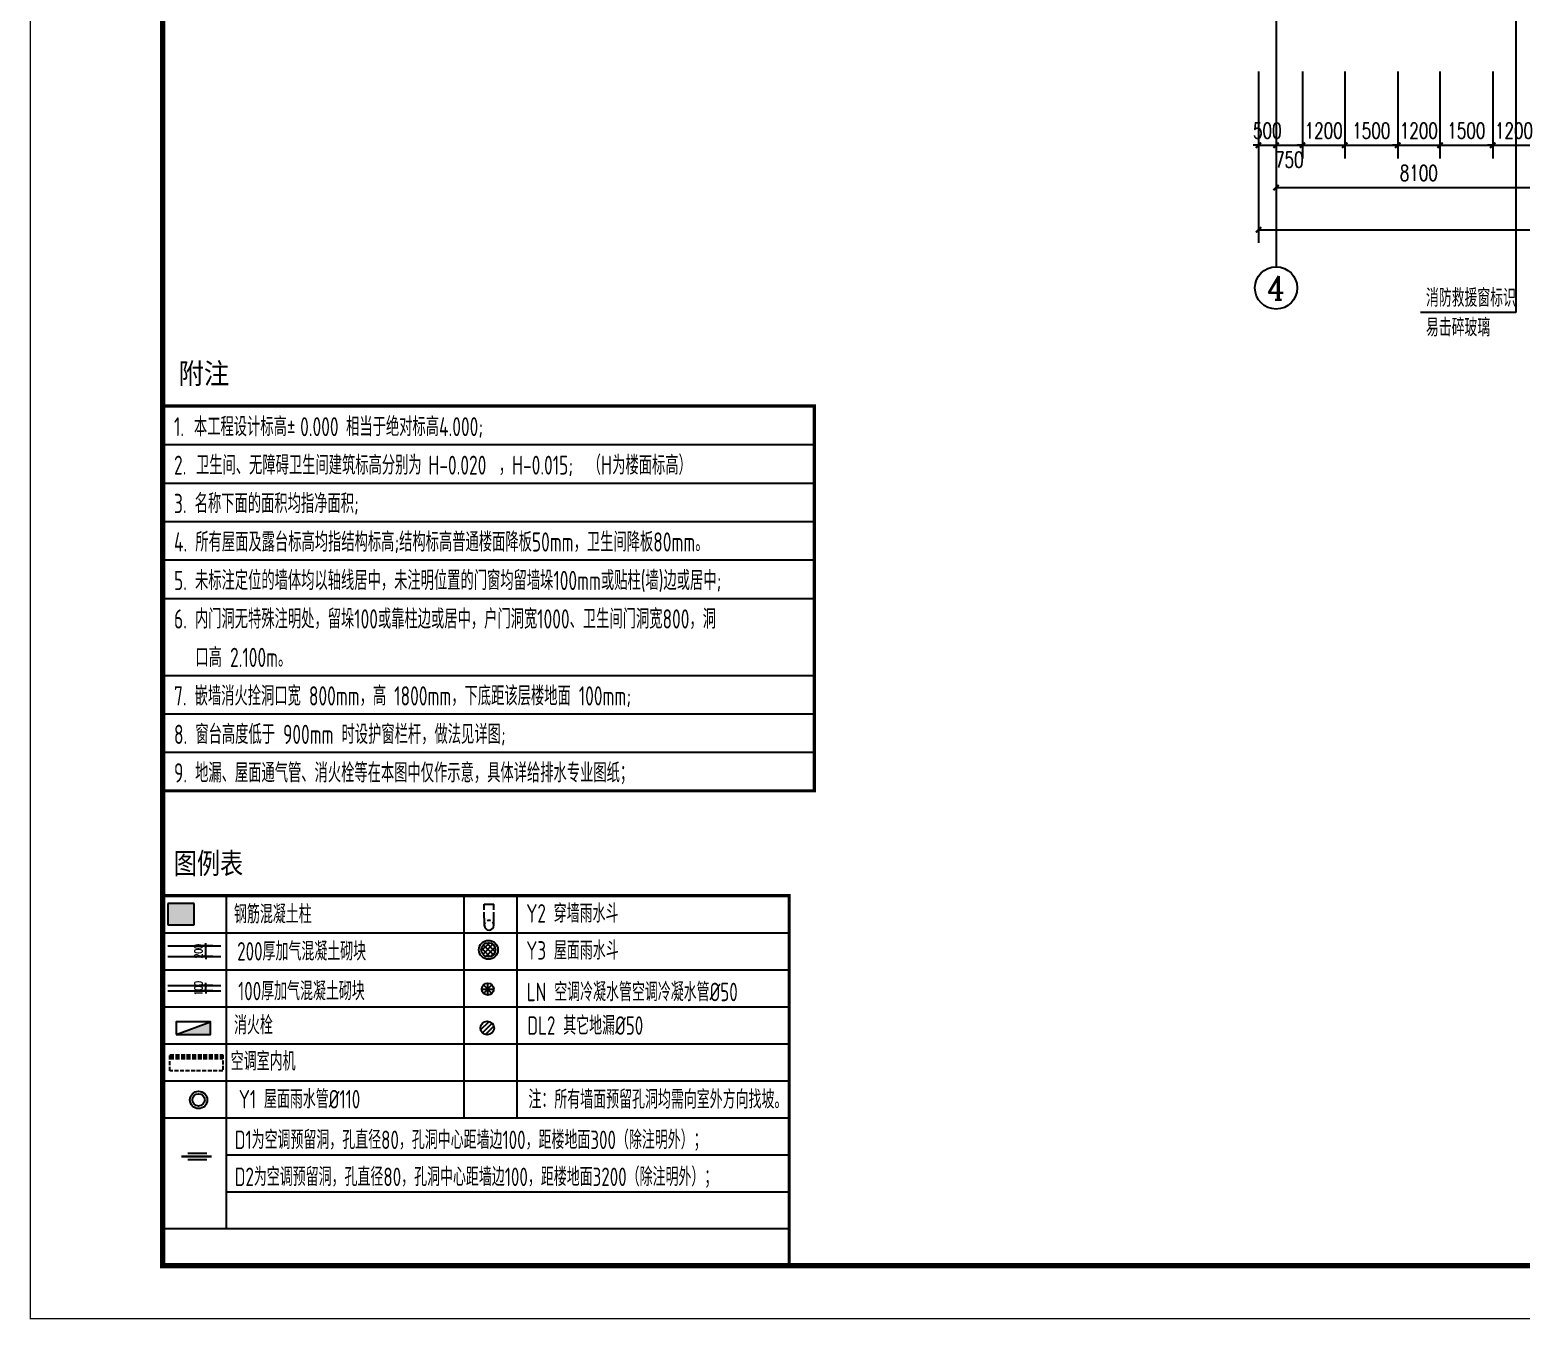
# Model space of a CAD drawing. Extents: x 1738711 to 2346805, y 1189731 to 2516152.
# Drawn here: x 1897814 to 1940140, y 1849990 to 1886584 of the extents above; entities that cross this region are included whole.
import ezdxf
from ezdxf.enums import TextEntityAlignment as Align

# ---------------------------------------------------------------- set-up
doc = ezdxf.new("R2010")
doc.units = 0
doc.header["$LTSCALE"] = 1000
doc.header["$MEASUREMENT"] = 0
doc.linetypes.add('C1$0$DASH', pattern=[0.35, 0.25, -0.1])
doc.linetypes.add('DASH', pattern=[0.35, 0.25, -0.1])
for name, color, linetype in [('4', 4, 'Continuous'), ('AD-NOTE-BLPT', 3, 'Continuous'), ('AXIS', 3, 'Continuous'), ('AXIS_TEXT', 7, 'Continuous'), ('C-Note(通用-图框文字)', 7, 'Continuous'), ('C-sheet(通用-图框)', 11, 'Continuous'), ('DIM_LEAD', 3, 'Continuous'), ('DOTE', 1, 'Continuous'), ('hach', 15, 'Continuous'), ('P-XF-X(消火栓箱)', 2, 'Continuous'), ('PUB_DIM', 3, 'Continuous'), ('PUB_HATCH', 8, 'Continuous'), ('PUB_TEXT', 7, 'Continuous'), ('SPACE', 7, 'Continuous'), ('TK', 4, 'Continuous'), ('WALL', 40, 'Continuous'), ('墙柱边线', 2, 'Continuous'), ('屋面地漏', 7, 'Continuous'), ('房间名称', 4, 'Continuous'), ('空调', 1, 'Continuous'), ('空调洞', 6, 'Continuous')]:
    doc.layers.add(name, color=color, linetype=linetype)
doc.styles.add('-黑体', font='simhei_0.ttf', dxfattribs={"width": 0.8})
doc.styles.add('_TCH_AXIS', font='COMPLEX', dxfattribs={"bigfont": 'GBCBIG'})
doc.styles.add('_TCH_DIM', font='SIMPLEX', dxfattribs={"bigfont": 'GBCBIG'})
doc.styles.add('_TCH_DIM_T3', font='SIMPLEX', dxfattribs={"width": 0.705882, "bigfont": 'GBCBIG'})
doc.styles.add('COMPLEX', font='COMPLEX')
doc.styles.add('TSSD_Dimension', font='tssdeng.shx', dxfattribs={"width": 0.7, "bigfont": 'Hztxt.shx'})
doc.styles.add('宋体', font='SIMSUN.TTF', dxfattribs={"width": 0.75})
doc.styles.add('黑体', font='simhei_0.ttf', dxfattribs={"width": 0.9})
doc.dimstyles.new('_TCH_ARCH&&150', dxfattribs={"dimtxt": 446.25, "dimasz": 150, "dimexe": 375, "dimexo": 450, "dimgap": 189.375, "dimtad": 1, "dimdec": 0, "dimzin": 0, "dimdsep": 46, "dimtxsty": '_TCH_DIM_T3', "dimblk": 'ARCHTICK', "dimcen": 0.09, "dimclrt": 7, "dimazin": 2, "dimtfac": 1, "dimtdec": 0, "dimtix": 1, "dimtmove": 2, "dimatfit": 3, "dimfxl": 1, "dimtolj": 1, "dimtzin": 0, "dimarcsym": 0})
doc.dimstyles.new('_TCH_ARCH&&50', dxfattribs={"dimtxt": 148.75, "dimasz": 50, "dimexe": 125, "dimexo": 150, "dimgap": 63.125, "dimtad": 1, "dimdec": 0, "dimzin": 0, "dimdsep": 46, "dimtxsty": '_TCH_DIM_T3', "dimblk": 'ARCHTICK', "dimcen": 0.09, "dimclrt": 7, "dimazin": 2, "dimtfac": 1, "dimtdec": 0, "dimtix": 1, "dimtmove": 2, "dimatfit": 3, "dimfxl": 50, "dimtolj": 1, "dimtzin": 0, "dimarcsym": 0})

# ---------------------------------------------------------------- blocks, each defined once
blk = doc.blocks.new('A$C0D4435EB')
at = {"layer": 'P-XF-X(消火栓箱)', "ltscale": 6}
blk.add_hatch(color=3, dxfattribs=at).paths.add_polyline_path([(240, 650), (0, 650), (240, 0)])
at = {"layer": 'P-XF-X(消火栓箱)', "color": 3}
blk.add_line((240, 0), (0, 650), dxfattribs=at)
blk.add_lwpolyline([(240, 0), (240, 650), (0, 650), (0, 0)], close=True, dxfattribs=at)
blk = doc.blocks.new('W-pipe-1')
at = {"layer": '4'}
blk.add_circle((0, 0), 55, dxfattribs=at)
at = {"layer": 'hach'}
blk.add_circle((0, 0), 38.5, dxfattribs=at)
blk = doc.blocks.new('W-pipe-3')
at = {"layer": '4'}
blk.add_circle((0, 0), 25, dxfattribs=at)
at = {"layer": 'hach'}
for p, q in [((17.7, -17.7), (-17.7, 17.7)), ((-17.7, -17.7), (17.7, 17.7)), ((0, -25), (0, 25)), ((-25, 0), (25, 0))]:
    blk.add_line(p, q, dxfattribs=at)
blk = doc.blocks.new('W-drain-5')
at = {"layer": '4', "linetype": 'DASH', "ltscale": 0.3}
for p, q in [((128495, -20347), (128673, -20347)), ((128495, -20467), (128673, -20467))]:
    blk.add_line(p, q, dxfattribs=at)
at = {"layer": '4'}
blk.add_line((128673, -20347), (128673, -20467), dxfattribs=at)
blk.add_lwpolyline([(128495, -20347), (128405, -20347, 1), (128405, -20467), (128495, -20467)], format="xyb", dxfattribs=at)
for start, end in [(54.746, 90), (270, 312.6807), (341.7167, 22.2852)]:
    blk.add_arc((128405, -20407), 60, start, end, dxfattribs=at)
blk = doc.blocks.new('A$C150E2539')
at = {"layer": 'AD-NOTE-BLPT', "color": 3}
for p, q in [((138, 195), (70, 128)), ((72, 151), (145, 78)), ((168, 183), (83, 98)), ((87, 178), (172, 93)), ((186, 158), (108, 80)), ((114, 194), (188, 120)), ((168, 182), (176, 174)), ((187, 117), (149, 79))]:
    blk.add_line(p, q, dxfattribs=at)
for radius in [79.8, 60]:
    blk.add_circle((130, 136), radius, dxfattribs=at)
blk = doc.blocks.new('w-h-t')
for p, q in [((-48, -13), (13, 48)), ((-35, -35), (35, 35)), ((-13, -48), (48, 13))]:
    blk.add_line(p, q)
blk.add_circle((0, 0), 50)
blk = doc.blocks.new('C1$0$空调180')
for p, q in [((-80, -60), (-80, 180)), ((0, -60), (0, 180))]:
    blk.add_line(p, q)
at = {"linetype": 'C1$0$DASH', "ltscale": 0.3, "const_width": 30}
blk.add_lwpolyline([(-40, -120), (-40, 260)], dxfattribs=at)
blk = doc.blocks.new('空调室内机')
at = {"layer": '空调', "linetype": 'DASH', "ltscale": 0.3}
for p, q in [((62109, 43822), (61109, 43822)), ((62109, 43812), (61109, 43812)), ((62109, 43792), (61109, 43792)), ((62109, 43752), (61109, 43752))]:
    blk.add_line(p, q, dxfattribs=at)
blk.add_lwpolyline([(61109, 43822), (61109, 43522), (62109, 43522), (62109, 43822)], close=True, dxfattribs=at)
blk = doc.blocks.new('_ArchTick')
at = {"color": 0, "linetype": 'ByBlock', "const_width": 0.4}
blk.add_lwpolyline([(-0.5, -0.5), (0.5, 0.5)], dxfattribs=at)
blk = doc.blocks.new('*D3967')
at = {"layer": 'Defpoints', "color": 0, "transparency": 16777216}
for p in [(800928, 353552), (801212, 353552), (801212, 353352)]:
    blk.add_point(p, dxfattribs=at)
at = {"layer": 'PUB_DIM', "color": 0, "lineweight": -2, "transparency": 16777216}
for p, q in [((800928, 353552), (800928, 353602)), ((801062, 353552), (800803, 353552)), ((801062, 353352), (800803, 353352)), ((800928, 353352), (800928, 353552)), ((800928, 353352), (800928, 353302))]:
    blk.add_line(p, q, dxfattribs=at)
at = {"layer": 'PUB_DIM', "color": 0, "lineweight": -2, "transparency": 16777216, "xscale": 50, "yscale": 50, "zscale": 50}
for p, rotation in [((800928, 353552), 270), ((800928, 353352), 90)]:
    blk.add_blockref('_ArchTick', p, dxfattribs=dict(at, rotation=rotation))
at = {"layer": 'PUB_DIM', "color": 7, "transparency": 16777216, "insert": (800790, 353452), "char_height": 148.8, "attachment_point": 5, "rotation": 90, "style": '_TCH_DIM_T3'}
blk.add_mtext('\\A1;200', dxfattribs=at)
blk = doc.blocks.new('*D3968')
at = {"layer": 'Defpoints', "color": 0, "transparency": 16777216}
for p in [(800928, 352802), (801212, 352802), (801212, 352702)]:
    blk.add_point(p, dxfattribs=at)
at = {"layer": 'PUB_DIM', "color": 0, "lineweight": -2, "transparency": 16777216}
for p, q in [((801062, 352802), (800803, 352802)), ((800928, 352802), (800928, 352852)), ((800928, 352702), (800928, 352802)), ((801062, 352702), (800803, 352702)), ((800928, 352702), (800928, 352652))]:
    blk.add_line(p, q, dxfattribs=at)
at = {"layer": 'PUB_DIM', "color": 0, "lineweight": -2, "transparency": 16777216, "xscale": 50, "yscale": 50, "zscale": 50}
for p, rotation in [((800928, 352802), 270), ((800928, 352702), 90)]:
    blk.add_blockref('_ArchTick', p, dxfattribs=dict(at, rotation=rotation))
at = {"layer": 'PUB_DIM', "color": 7, "transparency": 16777216, "insert": (800790, 352752), "char_height": 148.8, "attachment_point": 5, "rotation": 90, "style": '_TCH_DIM_T3'}
blk.add_mtext('\\A1;100', dxfattribs=at)
blk = doc.blocks.new('FZ')
at = {"layer": 'C-sheet(通用-图框)'}
for p, q in [((682294, 328091), (682294, 321091)), ((670437, 327391), (682294, 327391)), ((670437, 326691), (682294, 326691)), ((670437, 325991), (682294, 325991)), ((670437, 325291), (682294, 325291)), ((670437, 324591), (682294, 324591)), ((670437, 323191), (682294, 323191)), ((670437, 322491), (682294, 322491)), ((670437, 321791), (682294, 321791)), ((670437, 321091), (682294, 321091))]:
    blk.add_line(p, q, dxfattribs=at)
at = {"layer": 'C-sheet(通用-图框)', "const_width": 58.3}
blk.add_lwpolyline([(670437, 328091), (670437, 321091), (682294, 321091), (682294, 328091)], close=True, dxfattribs=at)
at = {"layer": 'PUB_TEXT', "style": '黑体', "width": 0.9}
blk.add_text('附注', height=375.5, dxfattribs=at).set_placement((670726, 328496))
at = {"layer": '房间名称', "style": 'TSSD_Dimension'}
for s, height, width, p in [('1.', 345, 0.7, (670644, 327543)), ('本工程设计标高±', 345, 0.7, (671007, 327543)), ('0.000', 345, 0.7, (672939, 327543)), ('相当于绝对标高', 345, 0.7, (673775, 327543)), ('4.000;', 345, 0.7, (675466, 327543)), ('卫生间、无障碍卫生间建筑标高分别为', 345, 0.7, (671044, 326843)), ('（', 345, 0.7, (678170, 326843)), ('为楼面标高）', 345, 0.7, (678616, 326843)), ('2.', 345, 0.7, (670644, 326843)), ('H-0.020', 345, 0.7, (675272, 326843)), ('，', 345, 0.7, (676553, 326843)), ('H-0.015;', 345, 0.7, (676795, 326843)), ('H', 345, 0.7, (678411, 326843)), ('3. 名称下面的面积均指净面积;', 350, 0.69, (670644, 326143)), ('4. 所有屋面及露台标高均指结构标高;结构标高普通楼面降板50mm，卫生间降板80mm。', 350, 0.69, (670644, 325443)), ('5. 未标注定位的墙体均以轴线居中，未注明位置的门窗均留墙垛100mm或贴柱(墙)边或居中;', 350, 0.69, (670644, 324743)), ('6. 内门洞无特殊注明处，留垛100或靠柱边或居中，户门洞宽1000、卫生间门洞宽800，洞', 350, 0.69, (670644, 324043)), ('口高 2.100m。', 350, 0.69, (671034, 323343)), ('7. 嵌墙消火拴洞口宽 800mm，高 1800mm，下底距该层楼地面 100mm;', 350, 0.69, (670644, 322643)), ('8. 窗台高度低于 900mm 时设护窗栏杆，做法见详图;', 350, 0.69, (670644, 321943)), ('9. 地漏、屋面通气管、消火栓等在本图中仅作示意，具体详给排水专业图纸；', 350, 0.69, (670644, 321243))]:
    blk.add_text(s, height=height, dxfattribs=dict(at, width=width)).set_placement(p)
blk = doc.blocks.new('herahreaherh')
at = {"layer": 'DIM_LEAD'}
for p, q in [((1939984, 1987351), (1939984, 1977666)), ((1939984, 1977666), (1937281, 1977666))]:
    blk.add_line(p, q, dxfattribs=at)
at = {"layer": 'PUB_TEXT', "color": 7, "style": '_TCH_DIM'}
for s, p in [('消防救援窗标识', (1937438, 1977823)), ('易击碎玻璃', (1937438, 1976983))]:
    blk.add_text(s, height=506.4, dxfattribs=at).set_placement(p)
blk = doc.blocks.new('hjashrtahreahe')
at = {"layer": 'TK', "color": 7, "const_width": 25}
blk.add_lwpolyline([(0, 59400), (84100, 59400), (84100, 0), (0, 0)], close=True, dxfattribs=at)
at = {"layer": 'TK', "color": 3, "const_width": 100}
blk.add_lwpolyline([(2500, 1000), (2500, 58400), (83100, 58400), (83100, 1000)], close=True, dxfattribs=at)
at = {"layer": 'TK', "style": '宋体', "width": 0.75}
for tag, height, p in [('项目负责人', 350, (6003, 57089)), ('专业负责人', 350, (6003, 56224)), ('设计人', 350, (6003, 55419)), ('版号1', 250, (77304, 22193)), ('时间1', 250, (82405, 22193)), ('版号2', 250, (77304, 21593)), ('时间2', 250, (82405, 21593)), ('版号3', 250, (77304, 20993)), ('时间3', 250, (82405, 20993)), ('建筑会签', 0.0001, (78978, 2403)), ('电气会签', 0.0001, (82128, 2403)), ('结构会签', 0.0001, (78978, 1803)), ('暖通会签', 0.0001, (82128, 1803)), ('给排水会签', 0.0001, (78978, 1250)), ('智能化会签', 0.0001, (82128, 1250))]:
    blk.add_attdef(tag, text='', height=height, dxfattribs=at).set_placement(p, align=Align.CENTER)
for tag, p in [('合作设计单位', (80816, 48986)), ('版号说明1', (79854, 22318)), ('版号说明2', (79854, 21718)), ('版号说明3', (79854, 21118)), ('浙江绿储科技有限公司', (80545, 16036)), ('百兆瓦级集中式熔盐储能关键', (80545, 14953)), ('设备研发及制造基地项目', (80545, 14603)), ('1#研发楼', (80545, 13636)), ('图名', (80545, 12436)), ('工程编号', (78978, 11461)), ('子项编号', (82128, 11461)), ('建筑', (78978, 10711)), ('图号', (82128, 10711)), ('施工图', (78978, 9961)), ('2023.03', (82128, 9961)), ('审定', (79353, 8461)), ('审核', (79353, 7711)), ('工程负责', (79353, 6961)), ('专业负责', (79353, 6211)), ('设计', (79353, 5461)), ('制图', (79353, 4711)), ('校对', (79353, 3961))]:
    blk.add_attdef(tag, text='', height=250, dxfattribs=at).set_placement(p, align=Align.MIDDLE_CENTER)
blk = doc.blocks.new('*D2605')
at = {"layer": 'Defpoints', "color": 0, "transparency": 16777216}
for p in [(1932685, 1885856), (1933185, 1885856), (1933185, 1883309)]:
    blk.add_point(p, dxfattribs=at)
at = {"layer": 'PUB_DIM', "color": 0, "lineweight": -2, "transparency": 16777216}
for p, q in [((1932685, 1885406), (1932685, 1882934)), ((1933185, 1885406), (1933185, 1882934)), ((1932685, 1883309), (1932535, 1883309)), ((1932685, 1883309), (1933185, 1883309)), ((1933185, 1883309), (1933335, 1883309))]:
    blk.add_line(p, q, dxfattribs=at)
at = {"layer": 'PUB_DIM', "color": 0, "lineweight": -2, "transparency": 16777216, "xscale": 150, "yscale": 150, "zscale": 150}
blk.add_blockref('_ArchTick', (1932685, 1883309), dxfattribs=at)
at = {"layer": 'PUB_DIM', "color": 0, "lineweight": -2, "transparency": 16777216, "xscale": 150, "yscale": 150, "zscale": 150, "rotation": 180}
blk.add_blockref('_ArchTick', (1933185, 1883309), dxfattribs=at)
at = {"layer": 'PUB_DIM', "color": 7, "transparency": 16777216, "insert": (1932935, 1883722), "char_height": 446.2, "attachment_point": 5, "style": '_TCH_DIM_T3'}
blk.add_mtext('\\A1;500', dxfattribs=at)
blk = doc.blocks.new('*D2606')
at = {"layer": 'Defpoints', "color": 0, "transparency": 16777216}
for p in [(1933185, 1885856), (1933935, 1885856), (1933935, 1883309)]:
    blk.add_point(p, dxfattribs=at)
at = {"layer": 'PUB_DIM', "color": 0, "lineweight": -2, "transparency": 16777216}
for p, q in [((1933185, 1885406), (1933185, 1882934)), ((1933935, 1885406), (1933935, 1882934)), ((1933185, 1883309), (1933935, 1883309))]:
    blk.add_line(p, q, dxfattribs=at)
at = {"layer": 'PUB_DIM', "color": 0, "lineweight": -2, "transparency": 16777216, "xscale": 150, "yscale": 150, "zscale": 150, "rotation": 180}
blk.add_blockref('_ArchTick', (1933185, 1883309), dxfattribs=at)
at = {"layer": 'PUB_DIM', "color": 0, "lineweight": -2, "transparency": 16777216, "xscale": 150, "yscale": 150, "zscale": 150}
blk.add_blockref('_ArchTick', (1933935, 1883309), dxfattribs=at)
at = {"layer": 'PUB_DIM', "color": 7, "transparency": 16777216, "insert": (1933560, 1882897), "char_height": 446.2, "attachment_point": 5, "style": '_TCH_DIM_T3'}
blk.add_mtext('\\A1;750', dxfattribs=at)
blk = doc.blocks.new('*D2607')
at = {"layer": 'Defpoints', "color": 0, "transparency": 16777216}
for p in [(1933935, 1885856), (1935135, 1885856), (1935135, 1883309)]:
    blk.add_point(p, dxfattribs=at)
at = {"layer": 'PUB_DIM', "color": 0, "lineweight": -2, "transparency": 16777216}
for p, q in [((1933935, 1885406), (1933935, 1882934)), ((1935135, 1885406), (1935135, 1882934)), ((1933935, 1883309), (1933785, 1883309)), ((1933935, 1883309), (1935135, 1883309)), ((1935135, 1883309), (1935285, 1883309))]:
    blk.add_line(p, q, dxfattribs=at)
at = {"layer": 'PUB_DIM', "color": 0, "lineweight": -2, "transparency": 16777216, "xscale": 150, "yscale": 150, "zscale": 150}
blk.add_blockref('_ArchTick', (1933935, 1883309), dxfattribs=at)
at = {"layer": 'PUB_DIM', "color": 0, "lineweight": -2, "transparency": 16777216, "xscale": 150, "yscale": 150, "zscale": 150, "rotation": 180}
blk.add_blockref('_ArchTick', (1935135, 1883309), dxfattribs=at)
at = {"layer": 'PUB_DIM', "color": 7, "transparency": 16777216, "insert": (1934535, 1883722), "char_height": 446.2, "attachment_point": 5, "style": '_TCH_DIM_T3'}
blk.add_mtext('\\A1;1200', dxfattribs=at)
blk = doc.blocks.new('*D2608')
at = {"layer": 'Defpoints', "color": 0, "transparency": 16777216}
for p in [(1935135, 1885856), (1936635, 1885856), (1936635, 1883309)]:
    blk.add_point(p, dxfattribs=at)
at = {"layer": 'PUB_DIM', "color": 0, "lineweight": -2, "transparency": 16777216}
for p, q in [((1935135, 1885406), (1935135, 1882934)), ((1936635, 1885406), (1936635, 1882934)), ((1935135, 1883309), (1936635, 1883309))]:
    blk.add_line(p, q, dxfattribs=at)
at = {"layer": 'PUB_DIM', "color": 0, "lineweight": -2, "transparency": 16777216, "xscale": 150, "yscale": 150, "zscale": 150, "rotation": 180}
blk.add_blockref('_ArchTick', (1935135, 1883309), dxfattribs=at)
at = {"layer": 'PUB_DIM', "color": 0, "lineweight": -2, "transparency": 16777216, "xscale": 150, "yscale": 150, "zscale": 150}
blk.add_blockref('_ArchTick', (1936635, 1883309), dxfattribs=at)
at = {"layer": 'PUB_DIM', "color": 7, "transparency": 16777216, "insert": (1935885, 1883722), "char_height": 446.2, "attachment_point": 5, "style": '_TCH_DIM_T3'}
blk.add_mtext('\\A1;1500', dxfattribs=at)
blk = doc.blocks.new('*D2609')
at = {"layer": 'Defpoints', "color": 0, "transparency": 16777216}
for p in [(1936635, 1885856), (1937835, 1885856), (1937835, 1883309)]:
    blk.add_point(p, dxfattribs=at)
at = {"layer": 'PUB_DIM', "color": 0, "lineweight": -2, "transparency": 16777216}
for p, q in [((1936635, 1885406), (1936635, 1882934)), ((1937835, 1885406), (1937835, 1882934)), ((1936635, 1883309), (1936485, 1883309)), ((1936635, 1883309), (1937835, 1883309)), ((1937835, 1883309), (1937985, 1883309))]:
    blk.add_line(p, q, dxfattribs=at)
at = {"layer": 'PUB_DIM', "color": 0, "lineweight": -2, "transparency": 16777216, "xscale": 150, "yscale": 150, "zscale": 150}
blk.add_blockref('_ArchTick', (1936635, 1883309), dxfattribs=at)
at = {"layer": 'PUB_DIM', "color": 0, "lineweight": -2, "transparency": 16777216, "xscale": 150, "yscale": 150, "zscale": 150, "rotation": 180}
blk.add_blockref('_ArchTick', (1937835, 1883309), dxfattribs=at)
at = {"layer": 'PUB_DIM', "color": 7, "transparency": 16777216, "insert": (1937235, 1883722), "char_height": 446.2, "attachment_point": 5, "style": '_TCH_DIM_T3'}
blk.add_mtext('\\A1;1200', dxfattribs=at)
blk = doc.blocks.new('*D2610')
at = {"layer": 'Defpoints', "color": 0, "transparency": 16777216}
for p in [(1937835, 1885856), (1939335, 1885856), (1939335, 1883309)]:
    blk.add_point(p, dxfattribs=at)
at = {"layer": 'PUB_DIM', "color": 0, "lineweight": -2, "transparency": 16777216}
for p, q in [((1937835, 1885406), (1937835, 1882934)), ((1939335, 1885406), (1939335, 1882934)), ((1937835, 1883309), (1939335, 1883309))]:
    blk.add_line(p, q, dxfattribs=at)
at = {"layer": 'PUB_DIM', "color": 0, "lineweight": -2, "transparency": 16777216, "xscale": 150, "yscale": 150, "zscale": 150, "rotation": 180}
blk.add_blockref('_ArchTick', (1937835, 1883309), dxfattribs=at)
at = {"layer": 'PUB_DIM', "color": 0, "lineweight": -2, "transparency": 16777216, "xscale": 150, "yscale": 150, "zscale": 150}
blk.add_blockref('_ArchTick', (1939335, 1883309), dxfattribs=at)
at = {"layer": 'PUB_DIM', "color": 7, "transparency": 16777216, "insert": (1938585, 1883722), "char_height": 446.2, "attachment_point": 5, "style": '_TCH_DIM_T3'}
blk.add_mtext('\\A1;1500', dxfattribs=at)
blk = doc.blocks.new('*D2611')
at = {"layer": 'Defpoints', "color": 0, "transparency": 16777216}
for p in [(1939335, 1885856), (1940535, 1885856), (1940535, 1883309)]:
    blk.add_point(p, dxfattribs=at)
at = {"layer": 'PUB_DIM', "color": 0, "lineweight": -2, "transparency": 16777216}
for p, q in [((1939335, 1885406), (1939335, 1882934)), ((1940535, 1885406), (1940535, 1882934)), ((1939335, 1883309), (1939185, 1883309)), ((1939335, 1883309), (1940535, 1883309)), ((1940535, 1883309), (1940685, 1883309))]:
    blk.add_line(p, q, dxfattribs=at)
at = {"layer": 'PUB_DIM', "color": 0, "lineweight": -2, "transparency": 16777216, "xscale": 150, "yscale": 150, "zscale": 150}
blk.add_blockref('_ArchTick', (1939335, 1883309), dxfattribs=at)
at = {"layer": 'PUB_DIM', "color": 0, "lineweight": -2, "transparency": 16777216, "xscale": 150, "yscale": 150, "zscale": 150, "rotation": 180}
blk.add_blockref('_ArchTick', (1940535, 1883309), dxfattribs=at)
at = {"layer": 'PUB_DIM', "color": 7, "transparency": 16777216, "insert": (1939935, 1883722), "char_height": 446.2, "attachment_point": 5, "style": '_TCH_DIM_T3'}
blk.add_mtext('\\A1;1200', dxfattribs=at)
blk = doc.blocks.new('*D2644')
at = {"layer": 'AXIS', "color": 0, "lineweight": -2, "transparency": 16777216}
for p, q in [((1933185, 1885409), (1933185, 1881734)), ((1941285, 1885409), (1941285, 1881734)), ((1933185, 1882109), (1941285, 1882109))]:
    blk.add_line(p, q, dxfattribs=at)
at = {"layer": 'Defpoints', "color": 0, "transparency": 16777216}
for p in [(1933185, 1885859), (1941285, 1885859), (1941285, 1882109)]:
    blk.add_point(p, dxfattribs=at)
at = {"layer": 'AXIS', "color": 0, "lineweight": -2, "transparency": 16777216, "xscale": 150, "yscale": 150, "zscale": 150, "rotation": 180}
blk.add_blockref('_ArchTick', (1933185, 1882109), dxfattribs=at)
at = {"layer": 'AXIS', "color": 0, "lineweight": -2, "transparency": 16777216, "xscale": 150, "yscale": 150, "zscale": 150}
blk.add_blockref('_ArchTick', (1941285, 1882109), dxfattribs=at)
at = {"layer": 'AXIS', "color": 7, "transparency": 16777216, "insert": (1937235, 1882522), "char_height": 446.2, "attachment_point": 5, "style": '_TCH_DIM_T3'}
blk.add_mtext('\\A1;8100', dxfattribs=at)
blk = doc.blocks.new('*D2651')
at = {"layer": 'AXIS', "color": 0, "lineweight": -2, "transparency": 16777216}
for p, q in [((1932685, 1885406), (1932685, 1880534)), ((1990385, 1885406), (1990385, 1880534)), ((1932685, 1880909), (1990385, 1880909))]:
    blk.add_line(p, q, dxfattribs=at)
at = {"layer": 'Defpoints', "color": 0, "transparency": 16777216}
for p in [(1932685, 1885856), (1990385, 1885856), (1990385, 1880909)]:
    blk.add_point(p, dxfattribs=at)
at = {"layer": 'AXIS', "color": 0, "lineweight": -2, "transparency": 16777216, "xscale": 150, "yscale": 150, "zscale": 150, "rotation": 180}
blk.add_blockref('_ArchTick', (1932685, 1880909), dxfattribs=at)
at = {"layer": 'AXIS', "color": 0, "lineweight": -2, "transparency": 16777216, "xscale": 150, "yscale": 150, "zscale": 150}
blk.add_blockref('_ArchTick', (1990385, 1880909), dxfattribs=at)
at = {"layer": 'AXIS', "color": 7, "transparency": 16777216, "insert": (1961535, 1881322), "char_height": 446.2, "attachment_point": 5, "style": '_TCH_DIM_T3'}
blk.add_mtext('\\A1;57700', dxfattribs=at)
blk = doc.blocks.new('_AXISO')
blk.add_circle((0, 0), 0.5)
at = {"layer": 'AXIS_TEXT', "style": 'COMPLEX', "width": 1.041667}
blk.add_attdef('A', text='', height=0.56, dxfattribs=at).set_placement((-0.25, -0.28), (0.25, -0.28), align=Align.FIT)
blk = doc.blocks.new('TL')
at = {"layer": 'PUB_HATCH'}
blk.add_hatch(color=256, dxfattribs=at).paths.add_polyline_path([(800212.4, 354351.9), (800212.4, 353951.9), (800712.4, 353951.9), (800712.4, 354151.9), (800712.4, 354351.9)])
at = {"layer": 'C-sheet(通用-图框)'}
for p, q in [((801312.4, 354501.9), (801312.4, 350301.9)), ((805812.4, 354501.9), (805812.4, 350301.9)), ((806812.4, 354501.9), (806812.4, 350301.9)), ((811968.9, 354501.9), (811968.9, 347501.9)), ((800112.4, 353801.9), (811968.9, 353801.9)), ((800112.4, 353101.9), (811968.9, 353101.9)), ((800112.4, 352401.9), (811968.9, 352401.9)), ((800112.4, 351701.9), (811968.9, 351701.9)), ((800112.4, 351001.9), (811968.9, 351001.9)), ((800112.4, 350301.9), (811968.9, 350301.9)), ((800112.4, 350301.9), (811968.9, 350301.9)), ((801246, 350301.9), (811968.9, 350301.9)), ((801312.4, 350301.9), (801312.4, 348201.9)), ((801312.4, 349601.9), (811968.9, 349601.9)), ((801312.4, 348901.9), (811968.9, 348901.9)), ((800112.4, 348201.9), (811968.9, 348201.9)), ((800112.4, 347501.9), (811968.9, 347501.9)), ((800112.4, 347501.9), (811968.9, 347501.9))]:
    blk.add_line(p, q, dxfattribs=at)
at = {"layer": 'C-sheet(通用-图框)', "const_width": 58.3}
blk.add_lwpolyline([(800112.4, 354501.9), (800112.4, 347501.9), (811968.9, 347501.9), (811968.9, 354501.9)], close=True, dxfattribs=at)
at = {"layer": 'WALL'}
for points in [[(800212.4, 353551.9), (801212.4, 353551.9)], [(800212.4, 353351.9), (801212.4, 353351.9)], [(800212.4, 352801.9), (801212.4, 352801.9)], [(800212.4, 352701.9), (801212.4, 352701.9)]]:
    blk.add_lwpolyline(points, dxfattribs=at)
at = {"layer": '墙柱边线'}
for p, q in [((800212.4, 354351.9), (800212.4, 353951.9)), ((800712.4, 354351.9), (800212.4, 354351.9)), ((800712.4, 354151.9), (800712.4, 354351.9)), ((800712.4, 353951.9), (800712.4, 354151.9)), ((800712.4, 354151.9), (800712.4, 354151.9)), ((800212.4, 353951.9), (800712.4, 353951.9))]:
    blk.add_line(p, q, dxfattribs=at)
at = {"layer": 'AD-NOTE-BLPT', "xscale": 2.591999999945983, "yscale": 2.591999999945983, "zscale": 2.591999999945983}
blk.add_blockref('w-h-t', (806254.5, 351998.5), dxfattribs=at)
at = {"layer": 'P-XF-X(消火栓箱)', "rotation": 270}
blk.add_blockref('A$C0D4435EB', (800370.3, 352115.2), dxfattribs=at)
at = {"layer": 'SPACE', "xscale": 1.5, "yscale": 1.5, "zscale": 1.5, "rotation": 90}
blk.add_blockref('W-drain-5', (775678.5, 161334.6), dxfattribs=at)
at = {"layer": 'SPACE'}
for name, p, xscale, yscale, zscale in [('W-pipe-3', (806264.7, 352734.1), 4.5, 4.5, 4.5), ('W-pipe-1', (800792.6, 350638.3), 3, 3, 3)]:
    blk.add_blockref(name, p, dxfattribs=dict(at, xscale=xscale, yscale=yscale, zscale=zscale))
at = {"layer": '屋面地漏', "color": 120, "xscale": 2.25, "yscale": 2.25, "zscale": 2.25}
blk.add_blockref('A$C150E2539', (805983.8, 353171.9), dxfattribs=at)
at = {"layer": '空调', "xscale": -1}
blk.add_blockref('空调室内机', (862360.6, 307668.4), dxfattribs=at)
at = {"layer": '空调洞', "xscale": -1.5, "yscale": 1.5, "zscale": 1.5, "rotation": 90}
blk.add_blockref('C1$0$空调180', (800858.6, 349506.9), dxfattribs=at)
at = {"layer": 'C-Note(通用-图框文字)', "style": '-黑体', "width": 0.8}
blk.add_text('图例表', height=400, dxfattribs=at).set_placement((800325.5, 354914.9))
at = {"layer": '房间名称', "style": 'TSSD_Dimension', "width": 0.7}
for s, p in [('钢筋混凝土柱', (801463.2, 353976.5)), ('Y2 穿墙雨水斗', (806993.6, 353992.8)), ('200厚加气混凝土砌块', (801523.4, 353274.1)), ('Y3 屋面雨水斗', (806993, 353291.6)), ('100厚加气混凝土砌块', (801540.1, 352522.5)), ('LN 空调冷凝水管空调冷凝水管%%C50', (807003.5, 352505.6)), ('消火栓', (801463.2, 351876.5)), ('DL2 其它地漏%%C50', (807015, 351870.2)), ('空调室内机', (801402.2, 351193.5)), ('Y1 屋面雨水管%%C110', (801554.4, 350476.5)), ('注：所有墙面预留孔洞均需向室外方向找坡。', (807033.8, 350472.8)), ('D1为空调预留洞，孔直径80，孔洞中心距墙边100，距楼地面300（除注明外）；', (801478.3, 349707.7)), ('D2为空调预留洞，孔直径80，孔洞中心距墙边100，距楼地面3200（除注明外）；', (801478.3, 349007.7))]:
    blk.add_text(s, height=350, dxfattribs=at).set_placement(p)
at = {"layer": 'PUB_DIM'}
for p1, p2, text, picture, middle in [((801212.4, 353351.9), (801212.4, 353551.9), '200', '*D3967', (800790.5, 353451.9)), ((801212.4, 352701.9), (801212.4, 352801.9), '100', '*D3968', (800790.5, 352751.9))]:
    dim = blk.add_aligned_dim(p1=p1, p2=p2, distance=284.5, text=text, dimstyle='_TCH_ARCH&&50', dxfattribs=at)
    dim.commit()
    dim.dimension.update_dxf_attribs({"geometry": picture, "text_midpoint": middle})

msp = doc.modelspace()

# ---------------------------------------------------------------- linework, layer by layer
at = {"layer": 'AXIS'}
msp.add_line((1933184.6, 1885859.1), (1933184.6, 1879859.1), dxfattribs=at)
at = {"layer": 'DOTE'}
msp.add_line((1933184.6, 1910459.1), (1933184.6, 1885859.1), dxfattribs=at)

# ---------------------------------------------------------------- block references
for name, p, xscale, yscale, zscale in [('hjashrtahreahe', (1897833.1, 1850009.1), 1.5, 1.5, 1.5), ('FZ', (855711.7, 1364089.3), 1.5599844, 1.5599844, 1.5599844), ('TL', (701426.4, 1330261.5), 1.499985, 1.499985, 1.499985)]:
    msp.add_blockref(name, p, dxfattribs=dict(xscale=xscale, yscale=yscale, zscale=zscale))
msp.add_blockref('herahreaherh', (0, -99100))
at = {"layer": 'AXIS'}
ref = msp.add_blockref('_AXISO', (1933184.6, 1879259.1), dxfattribs=dict(at, xscale=1200, yscale=1200, zscale=1200))
ref.add_attrib('A', '4', dxfattribs={"layer": 'AXIS_TEXT', "ltscale": 0.5, "height": 668.2, "style": '_TCH_AXIS'}).set_placement((1932930.1, 1878925), (1933439.2, 1878925), align=Align.FIT)

# ---------------------------------------------------------------- dimensions: what is measured, and where the dimension line sits
for p1, p2, distance, picture, middle in [((1932684.6, 1885856.4), (1990384.6, 1885856.4), -4947.3, '*D2651', (1961534.6, 1881321.6)), ((1933184.6, 1885859.1), (1941284.6, 1885859.1), -3750, '*D2644', (1937234.6, 1882521.6))]:
    dim = msp.add_aligned_dim(p1=p1, p2=p2, distance=distance, dimstyle='_TCH_ARCH&&150', dxfattribs=at)
    dim.commit()
    dim.dimension.update_dxf_attribs({"geometry": picture, "text_midpoint": middle})
at = {"layer": 'PUB_DIM'}
for p1, p2, picture, middle in [((1932684.6, 1885856.4), (1933184.6, 1885856.4), '*D2605', (1932934.6, 1883721.6)), ((1933934.6, 1885856.4), (1935134.6, 1885856.4), '*D2607', (1934534.6, 1883721.6)), ((1935134.6, 1885856.4), (1936634.6, 1885856.4), '*D2608', (1935884.6, 1883721.6)), ((1936634.6, 1885856.4), (1937834.6, 1885856.4), '*D2609', (1937234.6, 1883721.6)), ((1937834.6, 1885856.4), (1939334.6, 1885856.4), '*D2610', (1938584.6, 1883721.6)), ((1939334.6, 1885856.4), (1940534.6, 1885856.4), '*D2611', (1939934.6, 1883721.6))]:
    dim = msp.add_aligned_dim(p1=p1, p2=p2, distance=-2547.3, dimstyle='_TCH_ARCH&&150', dxfattribs=at)
    dim.commit()
    dim.dimension.update_dxf_attribs({"geometry": picture, "text_midpoint": middle})
dim = msp.add_linear_dim(base=(1933934.6, 1883309.1), p1=(1933184.6, 1885856.4), p2=(1933934.6, 1885856.4), angle=0, dimstyle='_TCH_ARCH&&150', dxfattribs=at)
dim.commit()
dim.dimension.update_dxf_attribs({"geometry": '*D2606', "text_midpoint": (1933559.6, 1882896.6), "dimtype": 129})

doc.saveas('drawing.dxf')
